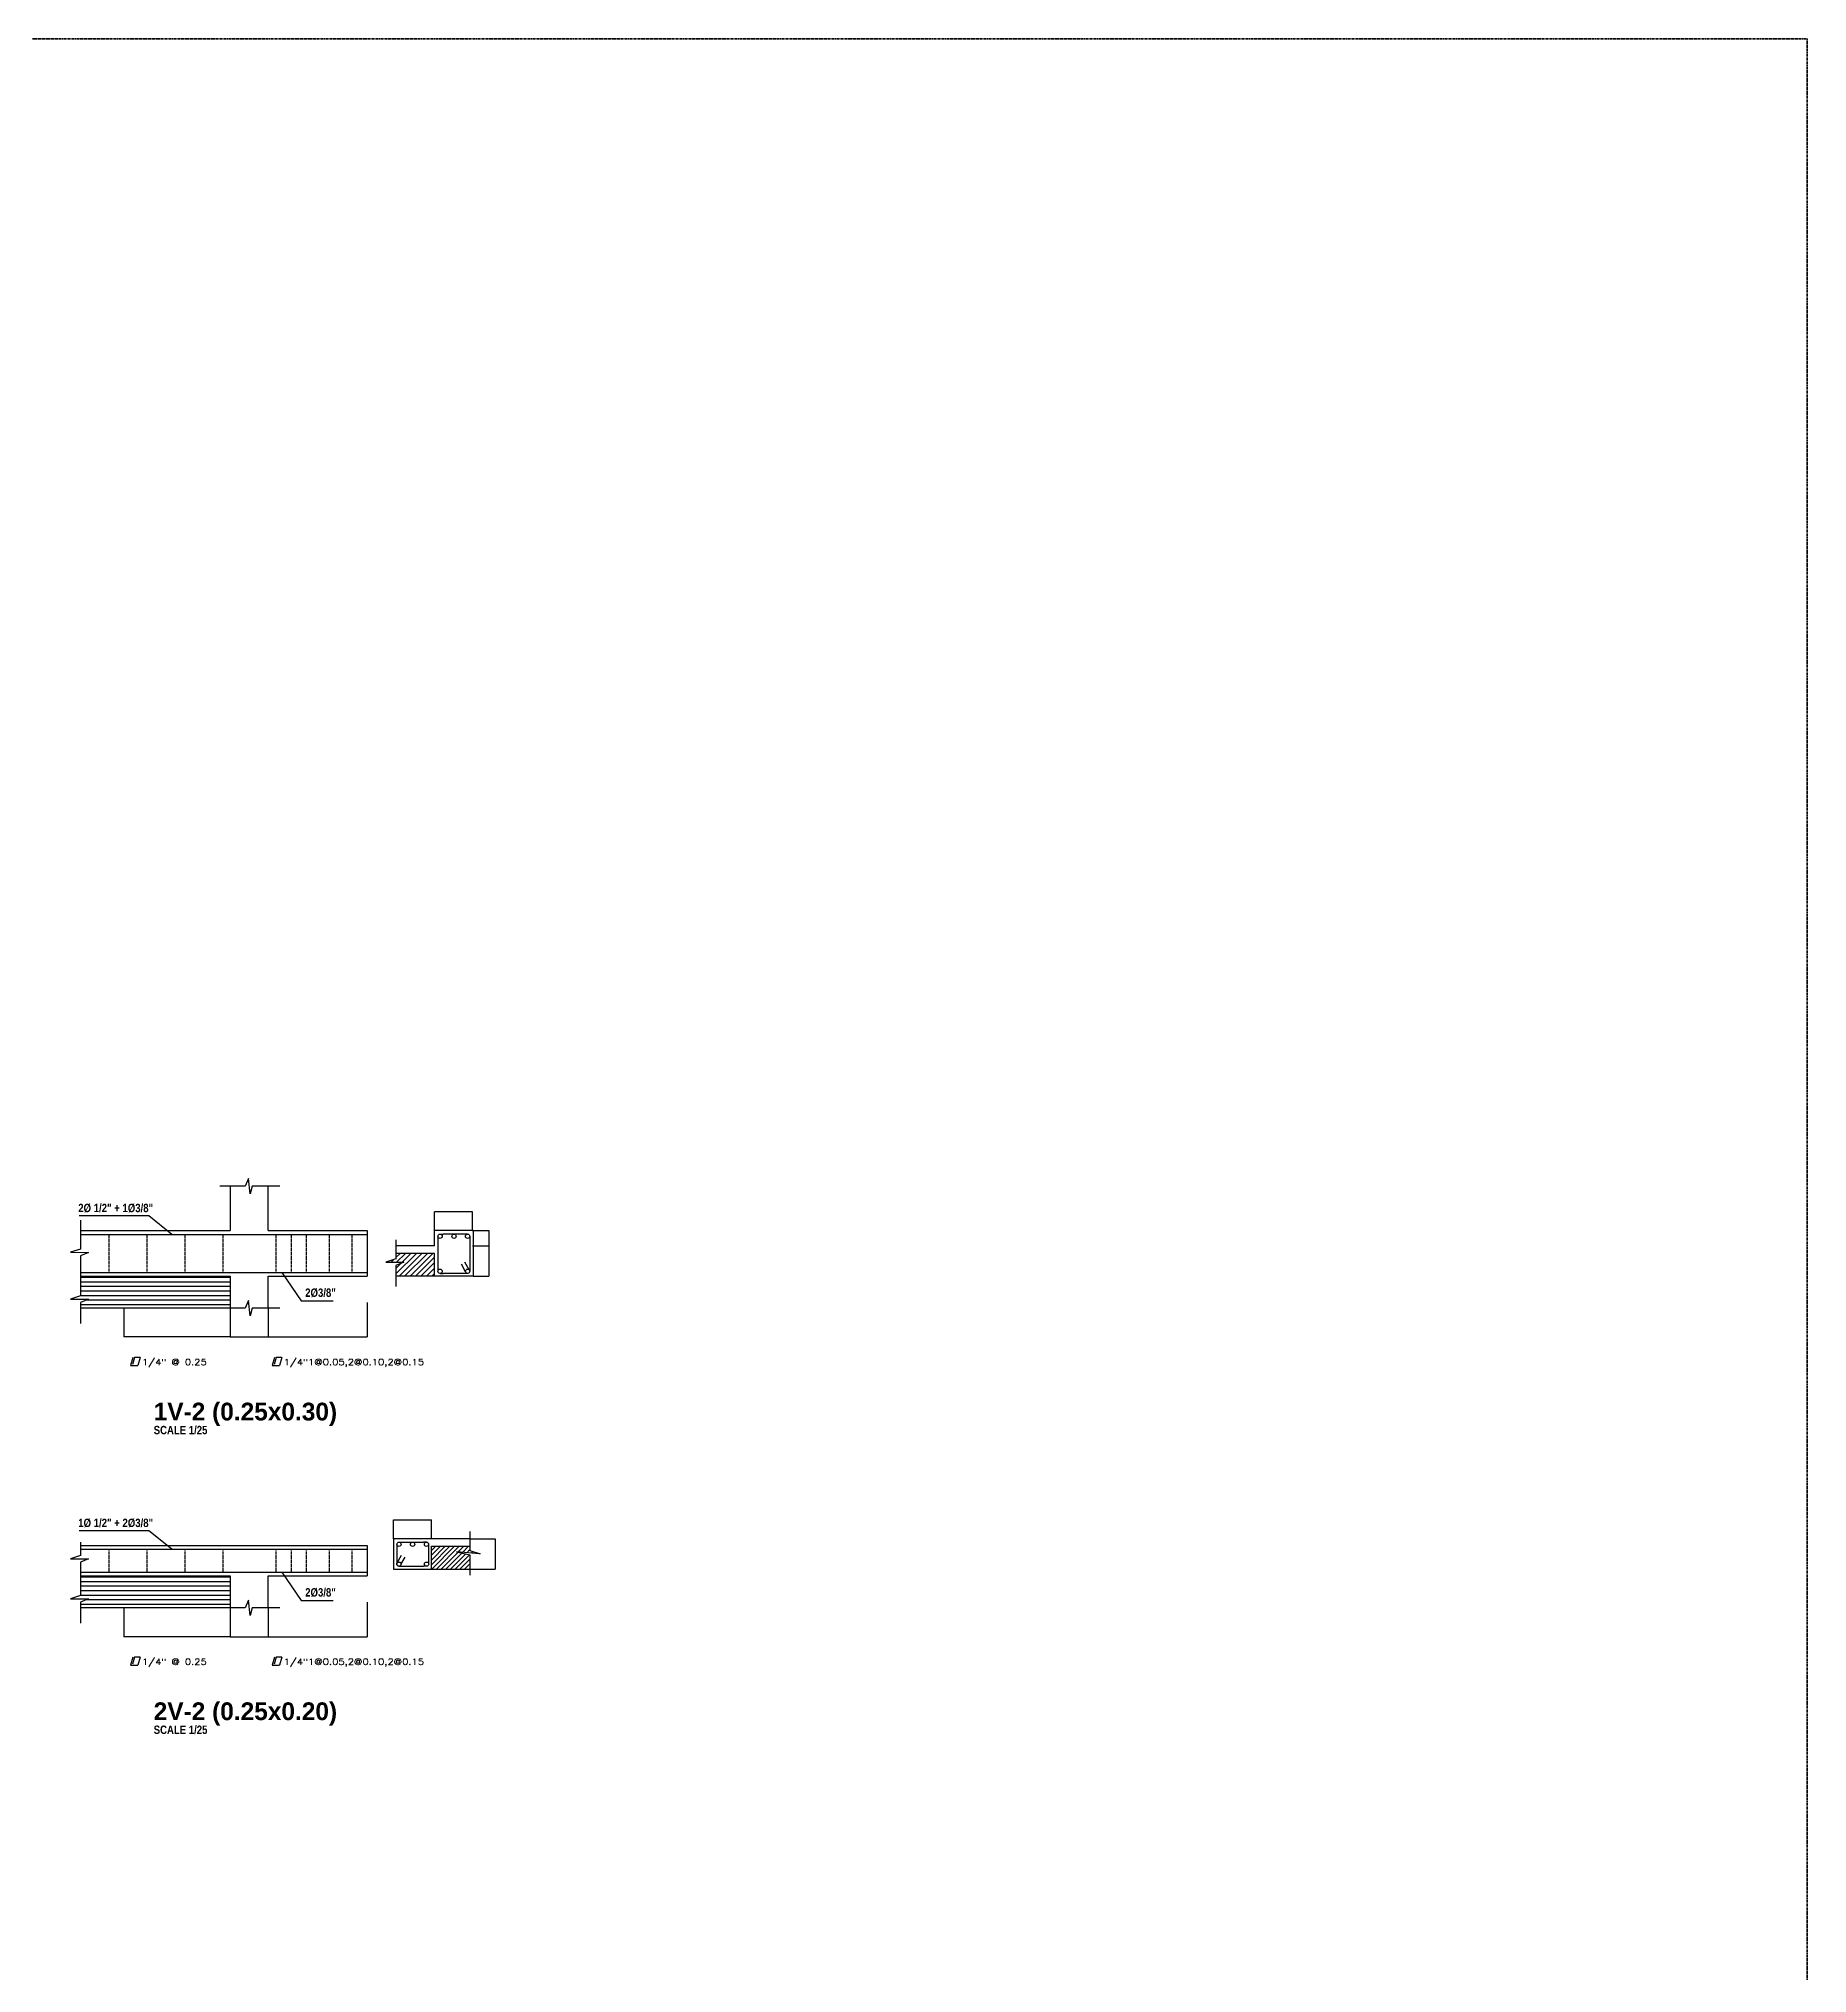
# Model space of a CAD drawing. Header units: millimetres. Extents: x -249630 to 95394, y -188036 to 109963.
# Drawn here: x 83389 to 95027, y -68533 to -55806 of the extents above; entities that cross this region are included whole.
import ezdxf

# ---------------------------------------------------------------- set-up
doc = ezdxf.new("R2010")
doc.units = ezdxf.units.MM
doc.header["$PDMODE"] = 2
doc.linetypes.add('DASHED2', pattern=[9.525, 6.35, -3.175])
doc.linetypes.add('HIDDEN', pattern=[9.525, 6.35, -3.175])
for name, color, linetype in [('04', 4, 'Continuous'), ('05', 5, 'Continuous'), ('Estribos', 3, 'HIDDEN'), ('SOMBRA', 252, 'Continuous'), ('TEXTO1', 7, 'Continuous'), ('TEXTOS', 11, 'Continuous'), ('TITULOS', 180, 'Continuous'), ('VEREDA', 1, 'Continuous')]:
    doc.layers.add(name, color=color, linetype=linetype)
doc.styles.add('COTAS', font='arial.ttf', dxfattribs={"width": 1.1})
doc.styles.add('DESCRIPCION(E)', font='swisscbi.ttf', dxfattribs={"width": 1.1, "oblique": 15, "height": 0.15})
doc.styles.add('ROMANS', font='romans')
doc.styles.add('TITULOS(E)', font='swisscbi.ttf', dxfattribs={"oblique": 15, "height": 0.23})
doc.dimstyles.new('Copy of COTA1-25', dxfattribs={"dimscale": 0.25, "dimtxt": 0.22, "dimasz": 0.12, "dimexe": 0.08, "dimexo": 0.05, "dimgap": 0.076, "dimtad": 2, "dimtih": 1, "dimtoh": 1, "dimzin": 4, "dimdsep": 46, "dimtxsty": 'COTAS', "dimblk": 'ARCHTICK', "dimcen": -0.1, "dimclrd": 141, "dimclre": 141, "dimclrt": 11, "dimadec": 0, "dimazin": 0, "dimtfac": 1, "dimtix": 1, "dimtmove": 1, "dimatfit": 3, "dimfxl": 1, "dimtolj": 1, "dimtzin": 0, "dimarcsym": 0})
doc.dimstyles.new('COTA1-25', dxfattribs={"dimscale": 0.25, "dimtxt": 0.22, "dimasz": 0.12, "dimexe": 0.08, "dimexo": 0.05, "dimgap": 0.076, "dimtad": 2, "dimzin": 4, "dimdsep": 46, "dimtxsty": 'COTAS', "dimblk": 'ARCHTICK', "dimcen": -0.1, "dimclrd": 141, "dimclre": 141, "dimclrt": 11, "dimadec": 0, "dimazin": 0, "dimtfac": 1, "dimtix": 1, "dimtmove": 1, "dimatfit": 3, "dimfxl": 1, "dimtolj": 1, "dimtzin": 0, "dimarcsym": 0})

# ---------------------------------------------------------------- blocks, each defined once
blk = doc.blocks.new('_ArchTick')
at = {"color": 0, "linetype": 'ByBlock', "const_width": 0.15}
blk.add_lwpolyline([(-0.5, -0.5), (0.5, 0.5)], dxfattribs=at)
blk = doc.blocks.new('*D489')
at = {"color": 141, "linetype": 'Continuous', "lineweight": -2, "transparency": 16777216}
for p, q in [((84650, -64155), (84650, -64347)), ((84900, -64155), (84900, -64347)), ((84650, -64347), (84900, -64347))]:
    blk.add_line(p, q, dxfattribs=at)
at = {"layer": 'Defpoints', "color": 0, "linetype": 'Continuous', "transparency": 16777216}
for p in [(84650, -64155), (84900, -64155), (84900, -64347)]:
    blk.add_point(p, dxfattribs=at)
at = {"color": 141, "linetype": 'Continuous', "lineweight": -2, "transparency": 16777216, "xscale": 0.03, "yscale": 0.03, "zscale": 0.03, "rotation": 180}
blk.add_blockref('_ArchTick', (84650, -64347), dxfattribs=at)
at = {"color": 141, "linetype": 'Continuous', "lineweight": -2, "transparency": 16777216, "xscale": 0.03, "yscale": 0.03, "zscale": 0.03}
blk.add_blockref('_ArchTick', (84900, -64347), dxfattribs=at)
at = {"color": 11, "linetype": 'Continuous', "transparency": 16777216, "insert": (84775, -64347), "char_height": 0.055, "attachment_point": 5, "style": 'COTAS'}
blk.add_mtext('\\A1;250.00', dxfattribs=at)
blk = doc.blocks.new('*D490')
at = {"color": 141, "linetype": 'Continuous', "lineweight": -2, "transparency": 16777216}
for p, q in [((85994, -63647), (85994, -63523)), ((86244, -63523), (85994, -63523)), ((86244, -63647), (86244, -63523))]:
    blk.add_line(p, q, dxfattribs=at)
at = {"layer": 'Defpoints', "color": 0, "linetype": 'Continuous', "transparency": 16777216}
for p in [(85994, -63523), (85994, -63647), (86244, -63647)]:
    blk.add_point(p, dxfattribs=at)
at = {"color": 141, "linetype": 'Continuous', "lineweight": -2, "transparency": 16777216, "xscale": 0.03, "yscale": 0.03, "zscale": 0.03, "rotation": 180}
blk.add_blockref('_ArchTick', (85994, -63523), dxfattribs=at)
at = {"color": 141, "linetype": 'Continuous', "lineweight": -2, "transparency": 16777216, "xscale": 0.03, "yscale": 0.03, "zscale": 0.03}
blk.add_blockref('_ArchTick', (86244, -63523), dxfattribs=at)
at = {"color": 11, "linetype": 'Continuous', "transparency": 16777216, "insert": (86119, -63523), "char_height": 0.055, "attachment_point": 5, "style": 'COTAS'}
blk.add_mtext('\\A1;250.00', dxfattribs=at)
blk = doc.blocks.new('*D491')
at = {"color": 141, "linetype": 'Continuous', "lineweight": -2, "transparency": 16777216}
for p, q in [((86244, -63647), (86351, -63647)), ((86244, -63747), (86351, -63747)), ((86351, -63647), (86351, -63747))]:
    blk.add_line(p, q, dxfattribs=at)
at = {"layer": 'Defpoints', "color": 0, "linetype": 'Continuous', "transparency": 16777216}
for p in [(86244, -63647), (86244, -63747), (86351, -63747)]:
    blk.add_point(p, dxfattribs=at)
at = {"color": 141, "linetype": 'Continuous', "lineweight": -2, "transparency": 16777216, "xscale": 0.03, "yscale": 0.03, "zscale": 0.03}
for p, rotation in [((86351, -63647), 90), ((86351, -63747), 270)]:
    blk.add_blockref('_ArchTick', p, dxfattribs=dict(at, rotation=rotation))
at = {"color": 11, "linetype": 'Continuous', "transparency": 16777216, "insert": (86351, -63697), "char_height": 0.055, "attachment_point": 5, "style": 'COTAS'}
blk.add_mtext('\\A1;100.00', dxfattribs=at)
blk = doc.blocks.new('*D492')
at = {"color": 141, "linetype": 'Continuous', "lineweight": -2, "transparency": 16777216}
for p, q in [((86244, -63747), (86351, -63747)), ((86351, -63747), (86351, -63947)), ((86248, -63947), (86351, -63947))]:
    blk.add_line(p, q, dxfattribs=at)
at = {"layer": 'Defpoints', "color": 0, "linetype": 'Continuous', "transparency": 16777216}
for p in [(86244, -63747), (86248, -63947), (86351, -63947)]:
    blk.add_point(p, dxfattribs=at)
at = {"color": 141, "linetype": 'Continuous', "lineweight": -2, "transparency": 16777216, "xscale": 0.03, "yscale": 0.03, "zscale": 0.03}
for p, rotation in [((86351, -63747), 90), ((86351, -63947), 270)]:
    blk.add_blockref('_ArchTick', p, dxfattribs=dict(at, rotation=rotation))
at = {"color": 11, "linetype": 'Continuous', "transparency": 16777216, "insert": (86351, -63847), "char_height": 0.055, "attachment_point": 5, "style": 'COTAS'}
blk.add_mtext('\\A1;200.00', dxfattribs=at)
blk = doc.blocks.new('*D493')
at = {"color": 141, "linetype": 'Continuous', "lineweight": -2, "transparency": 16777216}
for p, q in [((83950, -64158), (83950, -64347)), ((84650, -64158), (84650, -64347)), ((84650, -64347), (83950, -64347))]:
    blk.add_line(p, q, dxfattribs=at)
at = {"layer": 'Defpoints', "color": 0, "linetype": 'Continuous', "transparency": 16777216}
for p in [(83950, -64158), (84650, -64158), (83950, -64347)]:
    blk.add_point(p, dxfattribs=at)
at = {"color": 141, "linetype": 'Continuous', "lineweight": -2, "transparency": 16777216, "xscale": 0.03, "yscale": 0.03, "zscale": 0.03, "rotation": 180}
blk.add_blockref('_ArchTick', (83950, -64347), dxfattribs=at)
at = {"color": 141, "linetype": 'Continuous', "lineweight": -2, "transparency": 16777216, "xscale": 0.03, "yscale": 0.03, "zscale": 0.03}
blk.add_blockref('_ArchTick', (84650, -64347), dxfattribs=at)
at = {"color": 11, "linetype": 'Continuous', "transparency": 16777216, "insert": (84300, -64347), "char_height": 0.055, "attachment_point": 5, "style": 'COTAS'}
blk.add_mtext('\\A1;700.00', dxfattribs=at)
blk = doc.blocks.new('*D494')
at = {"color": 141, "linetype": 'Continuous', "lineweight": -2, "transparency": 16777216}
for p, q in [((85550, -64121), (85550, -64347)), ((84900, -64155), (84900, -64347)), ((84900, -64347), (85550, -64347))]:
    blk.add_line(p, q, dxfattribs=at)
at = {"layer": 'Defpoints', "color": 0, "linetype": 'Continuous', "transparency": 16777216}
for p in [(85550, -64121), (84900, -64155), (85550, -64347)]:
    blk.add_point(p, dxfattribs=at)
at = {"color": 141, "linetype": 'Continuous', "lineweight": -2, "transparency": 16777216, "xscale": 0.03, "yscale": 0.03, "zscale": 0.03, "rotation": 180}
blk.add_blockref('_ArchTick', (84900, -64347), dxfattribs=at)
at = {"color": 141, "linetype": 'Continuous', "lineweight": -2, "transparency": 16777216, "xscale": 0.03, "yscale": 0.03, "zscale": 0.03}
blk.add_blockref('_ArchTick', (85550, -64347), dxfattribs=at)
at = {"color": 11, "linetype": 'Continuous', "transparency": 16777216, "insert": (85225, -64347), "char_height": 0.055, "attachment_point": 5, "style": 'COTAS'}
blk.add_mtext('\\A1;650.00', dxfattribs=at)
blk = doc.blocks.new('A$C38044ED6')
at = {"layer": 'TEXTO1', "ltscale": 0.2}
for p, q in [((0.032, 0.108), (0, 0)), ((0, 0), (0.095, 0)), ((0.052, 0.108), (0.025, 0.016)), ((0.127, 0.108), (0.052, 0.108)), ((0.127, 0.108), (0.095, 0))]:
    blk.add_line(p, q, dxfattribs=at)
blk = doc.blocks.new('*D495')
at = {"color": 141, "linetype": 'Continuous', "lineweight": -2, "transparency": 16777216}
for p, q in [((84650, -66127), (84650, -66319)), ((84900, -66127), (84900, -66319)), ((84650, -66319), (84900, -66319))]:
    blk.add_line(p, q, dxfattribs=at)
at = {"layer": 'Defpoints', "color": 0, "linetype": 'Continuous', "transparency": 16777216}
for p in [(84650, -66127), (84900, -66127), (84900, -66319)]:
    blk.add_point(p, dxfattribs=at)
at = {"color": 141, "linetype": 'Continuous', "lineweight": -2, "transparency": 16777216, "xscale": 0.03, "yscale": 0.03, "zscale": 0.03, "rotation": 180}
blk.add_blockref('_ArchTick', (84650, -66319), dxfattribs=at)
at = {"color": 141, "linetype": 'Continuous', "lineweight": -2, "transparency": 16777216, "xscale": 0.03, "yscale": 0.03, "zscale": 0.03}
blk.add_blockref('_ArchTick', (84900, -66319), dxfattribs=at)
at = {"color": 11, "linetype": 'Continuous', "transparency": 16777216, "insert": (84775, -66319), "char_height": 0.055, "attachment_point": 5, "style": 'COTAS'}
blk.add_mtext('\\A1;250.00', dxfattribs=at)
blk = doc.blocks.new('*D496')
at = {"color": 141, "linetype": 'Continuous', "lineweight": -2, "transparency": 16777216}
for p, q in [((83950, -66130), (83950, -66319)), ((84650, -66130), (84650, -66319)), ((84650, -66319), (83950, -66319))]:
    blk.add_line(p, q, dxfattribs=at)
at = {"layer": 'Defpoints', "color": 0, "linetype": 'Continuous', "transparency": 16777216}
for p in [(83950, -66130), (84650, -66130), (83950, -66319)]:
    blk.add_point(p, dxfattribs=at)
at = {"color": 141, "linetype": 'Continuous', "lineweight": -2, "transparency": 16777216, "xscale": 0.03, "yscale": 0.03, "zscale": 0.03, "rotation": 180}
blk.add_blockref('_ArchTick', (83950, -66319), dxfattribs=at)
at = {"color": 141, "linetype": 'Continuous', "lineweight": -2, "transparency": 16777216, "xscale": 0.03, "yscale": 0.03, "zscale": 0.03}
blk.add_blockref('_ArchTick', (84650, -66319), dxfattribs=at)
at = {"color": 11, "linetype": 'Continuous', "transparency": 16777216, "insert": (84300, -66319), "char_height": 0.055, "attachment_point": 5, "style": 'COTAS'}
blk.add_mtext('\\A1;700.00', dxfattribs=at)
blk = doc.blocks.new('*D497')
at = {"color": 141, "linetype": 'Continuous', "lineweight": -2, "transparency": 16777216}
for p, q in [((84900, -66127), (84900, -66319)), ((85550, -66092), (85550, -66319)), ((84900, -66319), (85550, -66319))]:
    blk.add_line(p, q, dxfattribs=at)
at = {"layer": 'Defpoints', "color": 0, "linetype": 'Continuous', "transparency": 16777216}
for p in [(84900, -66127), (85550, -66092), (85550, -66319)]:
    blk.add_point(p, dxfattribs=at)
at = {"color": 141, "linetype": 'Continuous', "lineweight": -2, "transparency": 16777216, "xscale": 0.03, "yscale": 0.03, "zscale": 0.03, "rotation": 180}
blk.add_blockref('_ArchTick', (84900, -66319), dxfattribs=at)
at = {"color": 141, "linetype": 'Continuous', "lineweight": -2, "transparency": 16777216, "xscale": 0.03, "yscale": 0.03, "zscale": 0.03}
blk.add_blockref('_ArchTick', (85550, -66319), dxfattribs=at)
at = {"color": 11, "linetype": 'Continuous', "transparency": 16777216, "insert": (85225, -66319), "char_height": 0.055, "attachment_point": 5, "style": 'COTAS'}
blk.add_mtext('\\A1;650.00', dxfattribs=at)
blk = doc.blocks.new('*D498')
at = {"color": 141, "linetype": 'Continuous', "lineweight": -2, "transparency": 16777216}
for p, q in [((86227, -65674), (86392, -65674)), ((86392, -65674), (86392, -65874)), ((86227, -65874), (86392, -65874))]:
    blk.add_line(p, q, dxfattribs=at)
at = {"layer": 'Defpoints', "color": 0, "linetype": 'Continuous', "transparency": 16777216}
for p in [(86227, -65674), (86227, -65874), (86392, -65874)]:
    blk.add_point(p, dxfattribs=at)
at = {"color": 141, "linetype": 'Continuous', "lineweight": -2, "transparency": 16777216, "xscale": 0.03, "yscale": 0.03, "zscale": 0.03}
for p, rotation in [((86392, -65674), 90), ((86392, -65874), 270)]:
    blk.add_blockref('_ArchTick', p, dxfattribs=dict(at, rotation=rotation))
at = {"color": 11, "linetype": 'Continuous', "transparency": 16777216, "insert": (86393, -65774), "char_height": 0.055, "attachment_point": 5, "style": 'COTAS'}
blk.add_mtext('\\A1;200.00', dxfattribs=at)
blk = doc.blocks.new('*D499')
at = {"color": 141, "linetype": 'Continuous', "lineweight": -2, "transparency": 16777216}
for p, q in [((85723, -65674), (85723, -65550)), ((85723, -65550), (85973, -65550)), ((85973, -65674), (85973, -65550))]:
    blk.add_line(p, q, dxfattribs=at)
at = {"layer": 'Defpoints', "color": 0, "linetype": 'Continuous', "transparency": 16777216}
for p in [(85973, -65550), (85723, -65674), (85973, -65674)]:
    blk.add_point(p, dxfattribs=at)
at = {"color": 141, "linetype": 'Continuous', "lineweight": -2, "transparency": 16777216, "xscale": 0.03, "yscale": 0.03, "zscale": 0.03, "rotation": 180}
blk.add_blockref('_ArchTick', (85723, -65550), dxfattribs=at)
at = {"color": 141, "linetype": 'Continuous', "lineweight": -2, "transparency": 16777216, "xscale": 0.03, "yscale": 0.03, "zscale": 0.03}
blk.add_blockref('_ArchTick', (85973, -65550), dxfattribs=at)
at = {"color": 11, "linetype": 'Continuous', "transparency": 16777216, "insert": (85853, -65550), "char_height": 0.055, "attachment_point": 5, "style": 'COTAS'}
blk.add_mtext('\\A1;250.00', dxfattribs=at)

msp = doc.modelspace()

# ---------------------------------------------------------------- hatches: boundary and pattern name
at = {"linetype": 'Continuous'}
h = msp.add_hatch(dxfattribs=at)
h.set_pattern_fill('ANSI31', color=1, scale=175, style=0)
h.set_pattern_definition([(45, (-252288.848, -94283.774), (-15.4679608, 15.4679608), [])])
h.paths.add_polyline_path([(86226.941, -65779.952), (86138.064, -65760.435), (86293.601, -65773.941), (86226.941, -65752.11), (86226.941, -65723.736), (85972.958, -65723.736), (85972.958, -65873.736), (86226.941, -65873.736)])
at = {"layer": 'VEREDA'}
h = msp.add_hatch(dxfattribs=at)
h.set_pattern_fill('ANSI31', color=256, scale=8, style=0)
h.set_pattern_definition([(45, (-103662.618, -287423.35), (-17.9605122, 17.9605122), [])])
h.paths.add_polyline_path([(85993.611, -63797.035), (85739.628, -63797.035), (85739.628, -63833.603), (85672.968, -63855.435), (85792.038, -63855.668), (85739.628, -63877.477), (85739.628, -63947.035), (85993.611, -63947.035)])
h = msp.add_hatch(dxfattribs=at)
h.set_pattern_fill('_USER', color=256, scale=30, style=0, pattern_type=0)
h.set_pattern_definition([(0, (-102178.294, -287423.35), (0, 30), [])])
h.paths.add_polyline_path([(84649.971, -64158.194), (84649.971, -63947.035), (83664.29, -63947.035), (83664.29, -63949.957), (83664.29, -64076.297), (83597.63, -64098.129), (83716.7, -64098.362), (83664.29, -64120.171), (83664.29, -64158.194)])
h = msp.add_hatch(dxfattribs=at)
h.set_pattern_fill('_USER', color=256, scale=30, style=0, pattern_type=0)
h.set_pattern_definition([(0, (-102178.294, -289394.846), (0, 30), [])])
h.paths.add_polyline_path([(84649.971, -66129.688), (84649.971, -65918.53), (83664.29, -65918.53), (83664.29, -65967.235), (83664.29, -66047.792), (83597.63, -66069.623), (83716.7, -66069.857), (83664.29, -66091.666), (83664.29, -66129.688)])

# ---------------------------------------------------------------- linework, layer by layer
at = {"color": 1, "lineweight": -2}
for p, q in [((84748.268, -63355.473), (84581.131, -63355.473)), ((84769.033, -63303.756), (84748.268, -63355.473)), ((84781.605, -63405.665), (84769.033, -63303.756)), ((84793.406, -63355.473), (84781.605, -63405.665)), ((84976.065, -63355.473), (84793.406, -63355.473)), ((83664.29, -63579.329), (83664.29, -63770.394)), ((85739.628, -63707.263), (85739.628, -63835.681)), ((83664.29, -63768.317), (83597.63, -63790.148)), ((83597.63, -63790.148), (83716.7, -63790.382)), ((83716.7, -63790.382), (83664.29, -63812.191)), ((85739.628, -63833.603), (85672.968, -63855.435)), ((85672.968, -63855.435), (85792.038, -63855.668)), ((85792.038, -63855.668), (85739.628, -63877.477)), ((83664.29, -63949.957), (83664.29, -64078.374)), ((83664.29, -64076.297), (83597.63, -64098.129)), ((83597.63, -64098.129), (83716.7, -64098.362)), ((83716.7, -64098.362), (83664.29, -64120.171)), ((84769.033, -64106.477), (84748.268, -64158.194)), ((84781.605, -64208.386), (84769.033, -64106.477)), ((84748.268, -64158.194), (83664.29, -64158.194)), ((84793.406, -64158.194), (84781.605, -64208.386)), ((84976.065, -64158.194), (84793.406, -64158.194)), ((86226.941, -65625.77), (86226.941, -65754.187)), ((83664.29, -65785.595), (83597.63, -65807.426)), ((83664.29, -65696.607), (83664.29, -65787.672)), ((86138.064, -65760.435), (86226.941, -65779.952)), ((86293.601, -65773.941), (86138.064, -65760.435)), ((86226.941, -65752.11), (86293.601, -65773.941)), ((83597.63, -65807.426), (83716.7, -65807.66)), ((83716.7, -65807.66), (83664.29, -65829.469)), ((83664.29, -65921.452), (83664.29, -66049.869)), ((83664.29, -66047.792), (83597.63, -66069.623)), ((83597.63, -66069.623), (83716.7, -66069.857)), ((83716.7, -66069.857), (83664.29, -66091.666)), ((84748.268, -66129.688), (83664.29, -66129.688)), ((84769.033, -66077.971), (84748.268, -66129.688)), ((84781.605, -66179.88), (84769.033, -66077.971)), ((84793.406, -66129.688), (84781.605, -66179.88)), ((84976.065, -66129.688), (84793.406, -66129.688))]:
    msp.add_line(p, q, dxfattribs=at)
at = {"color": 2, "linetype": 'Continuous', "lineweight": -2, "ltscale": 0.18}
for p, q in [((84649.971, -63355.473), (84649.971, -63647.035)), ((84899.973, -63647.035), (84899.973, -63355.473)), ((83664.29, -63647.035), (84649.971, -63647.035)), ((84899.973, -63647.035), (85549.973, -63647.035)), ((85993.611, -63747.035), (85739.628, -63747.035)), ((86248.214, -63647.035), (85993.611, -63647.035)), ((85993.611, -63747.035), (85993.611, -63647.035)), ((86248.214, -63647.035), (86248.214, -63947.035)), ((85993.611, -63797.035), (85739.628, -63797.035)), ((85993.611, -63947.035), (85993.611, -63797.035)), ((86198.211, -63918.101), (86170.401, -63868.831)), ((86222.707, -63905.542), (86194.013, -63854.706)), ((83664.29, -63947.035), (84649.971, -63947.035)), ((84649.971, -63947.035), (84649.971, -64158.194)), ((84899.973, -64158.194), (84899.973, -63947.035)), ((84899.973, -63947.035), (85549.973, -63947.035)), ((86248.214, -63947.035), (85993.611, -63947.035)), ((83664.29, -65718.53), (84649.971, -65718.53)), ((84649.971, -65718.53), (85549.973, -65718.53)), ((85722.958, -65673.736), (85722.958, -65873.736)), ((85722.958, -65673.736), (86226.941, -65673.736)), ((85748.466, -65832.242), (85777.16, -65781.406)), ((85772.961, -65844.801), (85800.772, -65795.531)), ((85972.958, -65723.736), (86226.941, -65723.736)), ((85972.958, -65873.736), (85972.958, -65723.736)), ((83664.29, -65918.53), (84649.971, -65918.53)), ((84649.971, -65918.53), (84649.971, -66129.688)), ((84899.973, -66129.688), (84899.973, -65918.53)), ((84899.973, -65918.53), (85549.973, -65918.53)), ((85722.958, -65873.736), (85972.958, -65873.736))]:
    msp.add_line(p, q, dxfattribs=at)
at = {"color": 5, "linetype": 'Continuous', "lineweight": -2, "ltscale": 0.18}
for p, q in [((86016.36, -63684.196), (86016.36, -63911.689)), ((86029.892, -63670.196), (86050.781, -63670.196)), ((86211.671, -63670.196), (86050.781, -63670.196)), ((86225.671, -63684.196), (86225.671, -63916.653)), ((86030.023, -63928.739), (86050.913, -63928.739)), ((86211.802, -63928.739), (86050.913, -63928.739)), ((85745.502, -65710.896), (85745.502, -65843.353)), ((85759.502, -65696.896), (85920.391, -65696.896)), ((85941.281, -65696.896), (85920.391, -65696.896)), ((85954.813, -65710.896), (85954.813, -65838.389)), ((85759.371, -65855.44), (85920.26, -65855.44)), ((85941.149, -65855.44), (85920.26, -65855.44))]:
    msp.add_line(p, q, dxfattribs=at)
at = {"color": 1, "linetype": 'Continuous', "lineweight": -2, "ltscale": 0.2}
for p, q in [((85993.611, -63947.035), (85739.628, -63947.035)), ((85972.958, -65873.736), (86226.941, -65873.736))]:
    msp.add_line(p, q, dxfattribs=at)
at = {"color": 2, "linetype": 'Continuous', "lineweight": -2, "ltscale": 0.18}
for points in [[(85549.973, -63647.035), (85549.973, -63947.035)], [(85549.973, -65718.53), (85549.973, -65918.53)]]:
    msp.add_lwpolyline(points, dxfattribs=at)
at = {"color": 1, "lineweight": -2}
for points in [[(83664.29, -63812.191), (83664.29, -63949.957)], [(85739.628, -63877.477), (85739.628, -64015.244)], [(83664.29, -64120.171), (83664.29, -64257.937)], [(86226.941, -65779.952), (86226.941, -65914.54)], [(83664.29, -65829.469), (83664.29, -65967.235)], [(83664.29, -66091.666), (83664.29, -66229.432)]]:
    msp.add_lwpolyline(points, dxfattribs=at)
at = {"color": 5, "linetype": 'Continuous', "lineweight": -2, "ltscale": 0.18}
for centre in [(86030.36, -63684.196), (86121.695, -63684.196), (86211.203, -63684.196), (86030.023, -63914.739), (86211.802, -63914.739), (85759.97, -65710.896), (85849.478, -65710.896), (85940.813, -65710.896), (85759.371, -65841.44), (85941.149, -65841.44)]:
    msp.add_circle(centre, 14, dxfattribs=at)
at = {"layer": '05', "linetype": 'Continuous', "lineweight": -2, "ltscale": 0.18}
for p, q in [((83664.29, -63672.035), (85549.973, -63672.035)), ((83664.29, -63922.035), (85549.973, -63922.035)), ((83664.29, -65743.53), (85549.973, -65743.53)), ((83664.29, -65893.53), (85549.973, -65893.53))]:
    msp.add_line(p, q, dxfattribs=at)
at = {"layer": 'Estribos'}
for p, q in [((83849.971, -63672.035), (83849.971, -63922.035)), ((84099.971, -63672.035), (84099.971, -63922.035)), ((84349.971, -63672.035), (84349.971, -63922.035)), ((84599.971, -63672.035), (84599.971, -63922.035)), ((84949.973, -63672.035), (84949.973, -63922.035)), ((85049.973, -63672.035), (85049.973, -63922.035)), ((85149.973, -63672.035), (85149.973, -63922.035)), ((85299.973, -63672.035), (85299.973, -63922.035)), ((85449.973, -63672.035), (85449.973, -63922.035)), ((83849.971, -65743.53), (83849.971, -65893.53)), ((84099.971, -65743.53), (84099.971, -65893.53)), ((84349.971, -65743.53), (84349.971, -65893.53)), ((84599.971, -65743.53), (84599.971, -65893.53)), ((84949.973, -65743.53), (84949.973, -65893.53)), ((85049.973, -65743.53), (85049.973, -65893.53)), ((85149.973, -65743.53), (85149.973, -65893.53)), ((85299.973, -65743.53), (85299.973, -65893.53)), ((85449.973, -65743.53), (85449.973, -65893.53))]:
    msp.add_line(p, q, dxfattribs=at)
at = {"layer": 'SOMBRA', "color": 3, "linetype": 'DASHED2', "lineweight": 90}
msp.add_lwpolyline([(52280.3, -98829.085), (95026.507, -98829.085), (95026.507, -55805.993), (52280.3, -55805.993)], close=True, dxfattribs=at)

# ---------------------------------------------------------------- block references
at = {"color": 3, "linetype": 'Continuous', "xscale": 500, "yscale": 500, "zscale": 500}
for p in [(83993.184, -64535.679), (84925.091, -64535.679), (83993.184, -66507.174), (84925.091, -66507.174)]:
    msp.add_blockref('A$C38044ED6', p, dxfattribs=at)

# ---------------------------------------------------------------- texts
at = {"color": 2, "linetype": 'Continuous', "style": 'ROMANS', "width": 1.2}
for s, p in [('1/4" @ 0.25', (84068.996, -64532.012)), ('1/4"1@0.05,2@0.10,2@0.15', (85000.902, -64532.012)), ('1/4" @ 0.25', (84068.996, -66503.506)), ('1/4"1@0.05,2@0.10,2@0.15', (85000.902, -66503.506))]:
    msp.add_text(s, height=40, dxfattribs=at).set_placement(p)
at = {"layer": 'TEXTOS', "linetype": 'ByBlock', "style": 'DESCRIPCION(E)'}
for s, p in [('2%%C 1/2" + 1%%C3/8"', (83649.533, -63525.953)), ('2%%C3/8"', (85142.773, -64083.074)), ('SCALE 1/25', (84145.776, -64987.021)), ('1%%C 1/2" + 2%%C3/8"', (83649.533, -65597.448)), ('2%%C3/8"', (85142.773, -66054.569)), ('SCALE 1/25', (84145.776, -66958.516))]:
    msp.add_text(s, height=55, dxfattribs=at).set_placement(p)
at = {"layer": 'TITULOS', "linetype": 'ByBlock', "style": 'TITULOS(E)', "width": 1.2}
for s, p in [('1V-2 (0.25x0.30)', (84145.776, -64896.322)), ('2V-2 (0.25x0.20)', (84145.776, -66867.816))]:
    msp.add_text(s, height=117, dxfattribs=at).set_placement(p)

# ---------------------------------------------------------------- dimensions: what is measured, and where the dimension line sits
at = {"color": 2, "linetype": 'Continuous'}
dim = msp.add_linear_dim(base=(85993.611, -63523.222), p1=(86243.611, -63647.035), p2=(85993.611, -63647.035), angle=180, dimstyle='COTA1-25', dxfattribs=at)
dim.commit()
dim.dimension.update_dxf_attribs({"geometry": '*D490', "text_midpoint": (86118.611, -63523.222), "dimtype": 160})
for base, p1, p2, picture, middle in [((86350.651, -63747.035), (86243.611, -63647.035), (86243.611, -63747.035), '*D491', (86350.792, -63697.035)), ((86350.651, -63947.035), (86243.611, -63747.035), (86248.214, -63947.035), '*D492', (86350.796, -63847.035)), ((86392.37, -65873.736), (86226.941, -65673.736), (86226.941, -65873.736), '*D498', (86392.515, -65773.736))]:
    dim = msp.add_linear_dim(base=base, p1=p1, p2=p2, angle=90, dimstyle='Copy of COTA1-25', dxfattribs=at)
    dim.commit()
    dim.dimension.update_dxf_attribs({"geometry": picture, "text_midpoint": middle})
for base, p1, p2, picture, middle in [((85549.973, -64347.402), (84899.973, -64155.021), (85549.973, -64120.69), '*D494', (85224.973, -64347.449)), ((83949.971, -64347.402), (84649.971, -64158.194), (83949.971, -64158.194), '*D493', (84299.971, -64347.449)), ((84899.973, -64347.402), (84649.971, -64155.021), (84899.973, -64155.021), '*D489', (84774.972, -64347.449)), ((83949.971, -66318.896), (84649.971, -66129.688), (83949.971, -66129.688), '*D496', (84299.971, -66318.943)), ((84899.973, -66318.896), (84649.971, -66126.516), (84899.973, -66126.516), '*D495', (84774.972, -66318.943)), ((85549.973, -66318.896), (84899.973, -66126.516), (85549.973, -66092.184), '*D497', (85224.973, -66318.943))]:
    dim = msp.add_linear_dim(base=base, p1=p1, p2=p2, dimstyle='Copy of COTA1-25', dxfattribs=at)
    dim.commit()
    dim.dimension.update_dxf_attribs({"geometry": picture, "text_midpoint": middle})
dim = msp.add_linear_dim(base=(85972.958, -65549.923), p1=(85722.958, -65673.736), p2=(85972.958, -65673.736), dimstyle='COTA1-25', dxfattribs=at)
dim.commit()
dim.dimension.update_dxf_attribs({"geometry": '*D499', "text_midpoint": (85852.562, -65549.923), "dimtype": 160})

# ---------------------------------------------------------------- leaders
at = {"layer": '04'}
for points in [[(84264.174, -63672.035), (84114.577, -63551.074), (83655.674, -63551.074)], [(84988.331, -63922.035), (85116.49, -64108.195), (85326.668, -64108.195)], [(84264.174, -65743.53), (84114.577, -65622.569), (83655.674, -65622.569)], [(84988.331, -65893.53), (85116.49, -66079.69), (85326.668, -66079.69)]]:
    msp.add_leader(points, dimstyle='Copy of COTA1-25', override={"dimgap": 0.076, "dimtad": 0}, dxfattribs=at)

doc.saveas('drawing.dxf')
